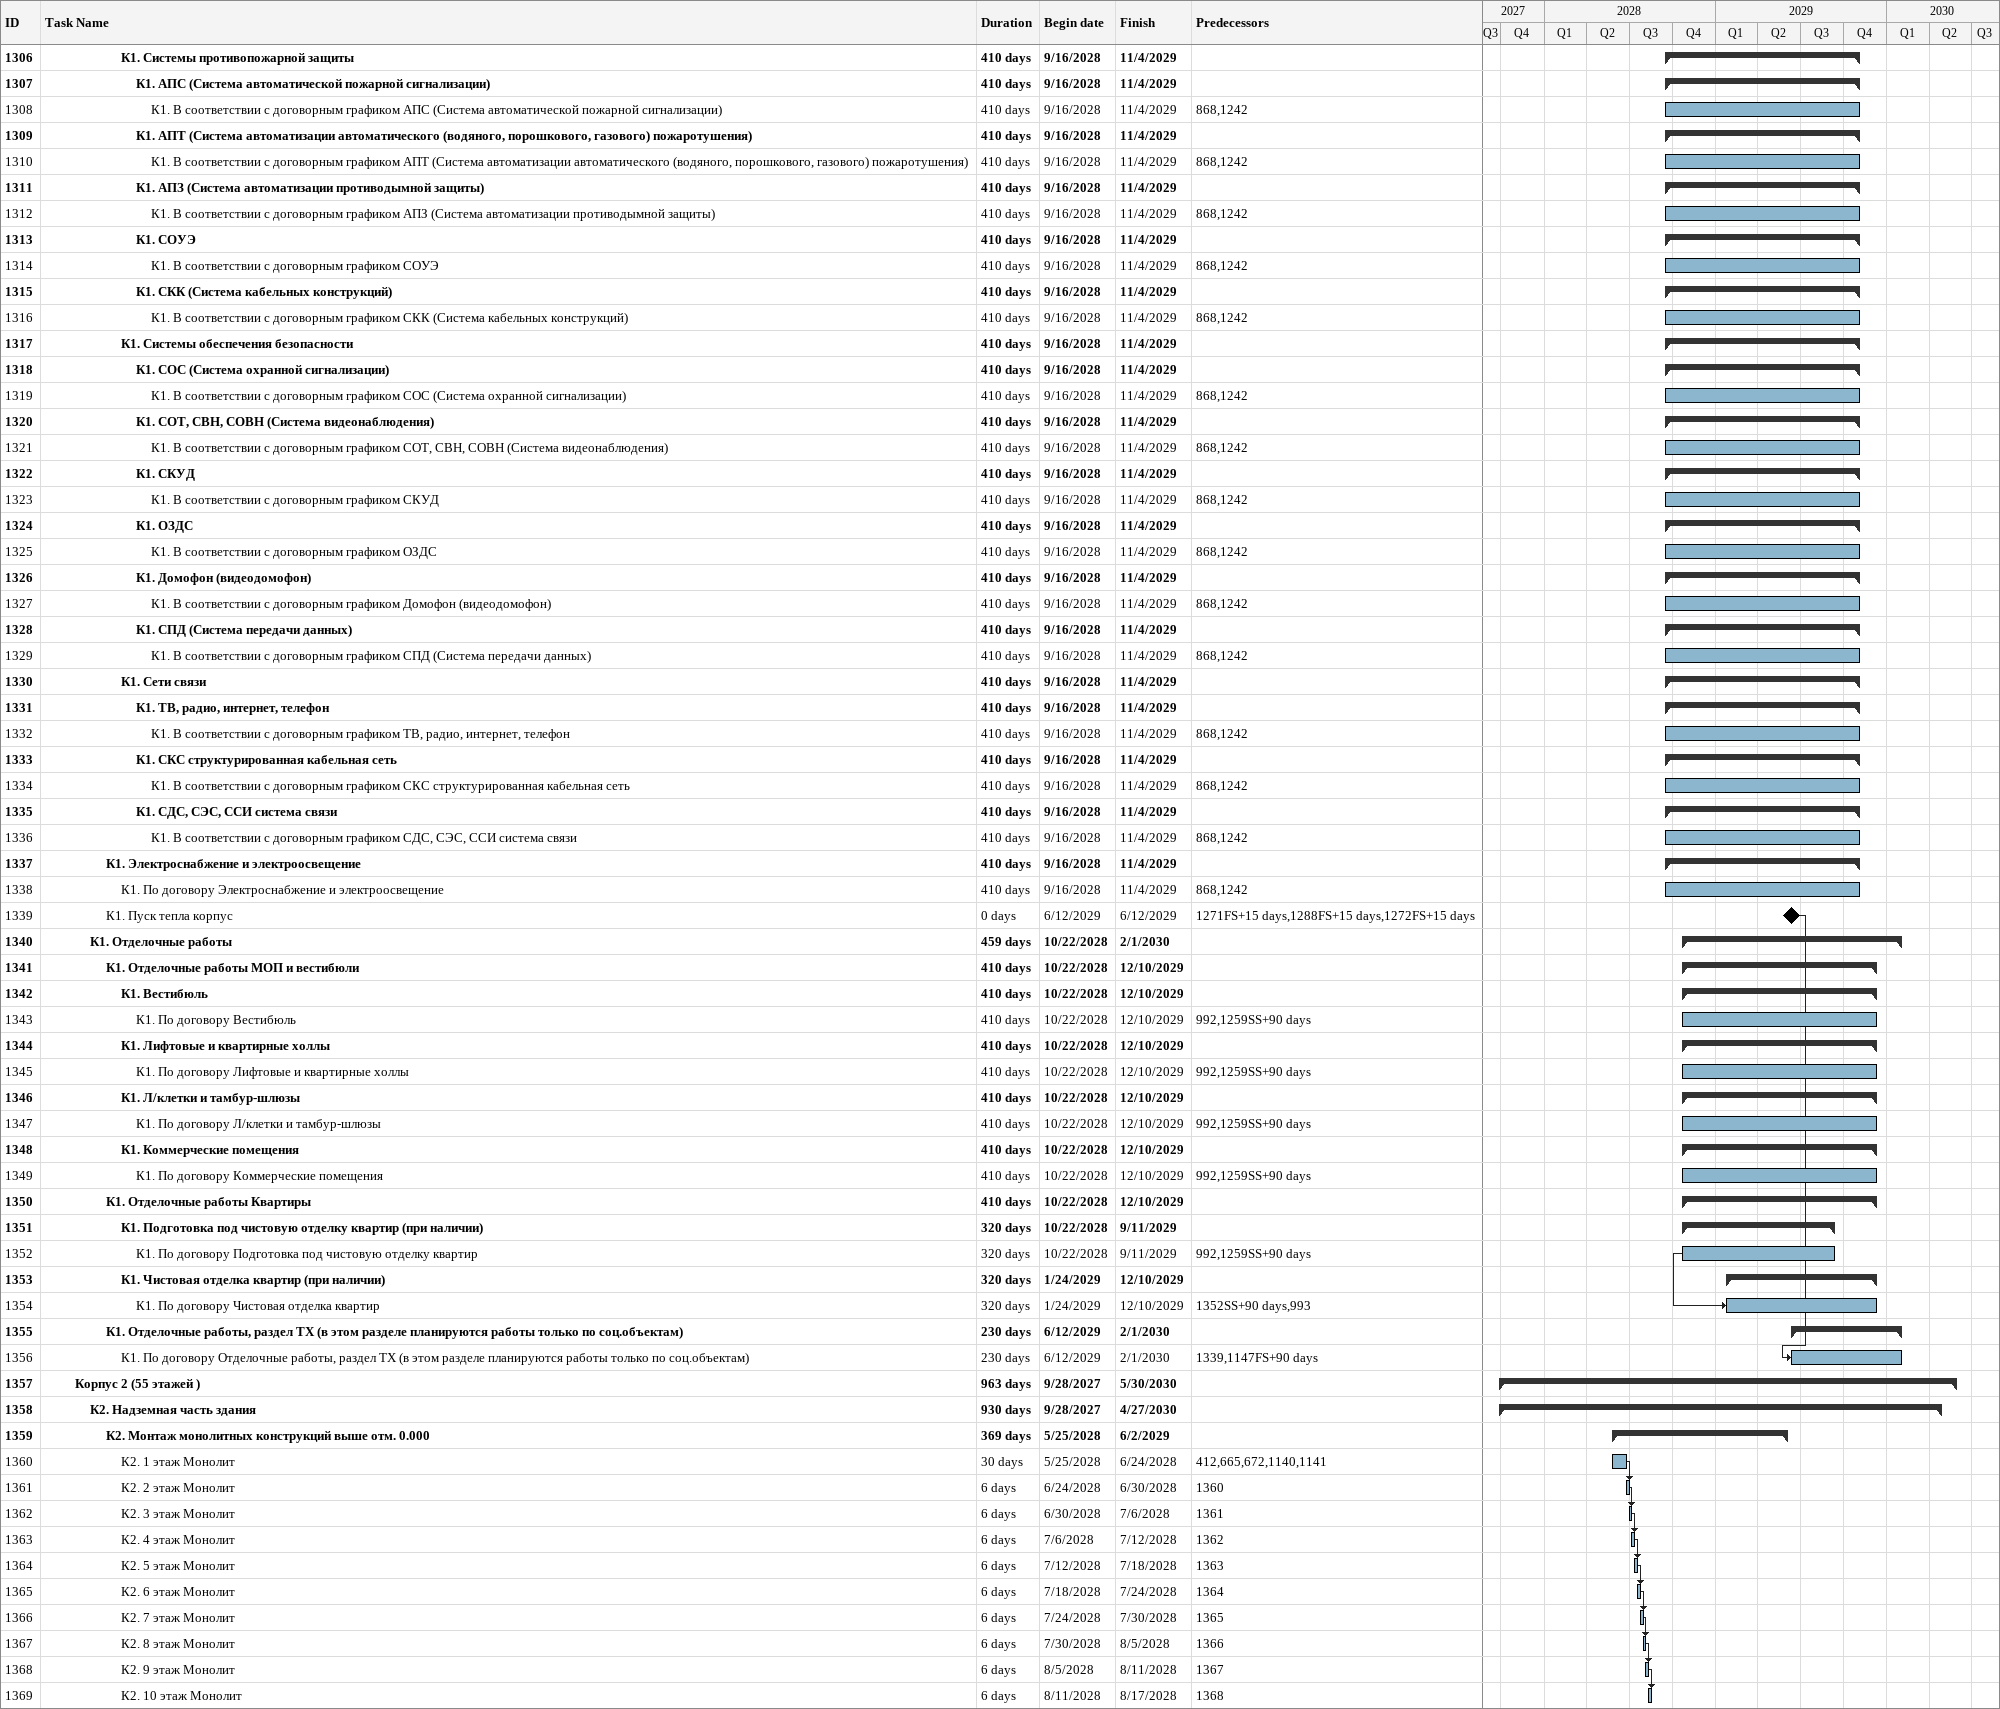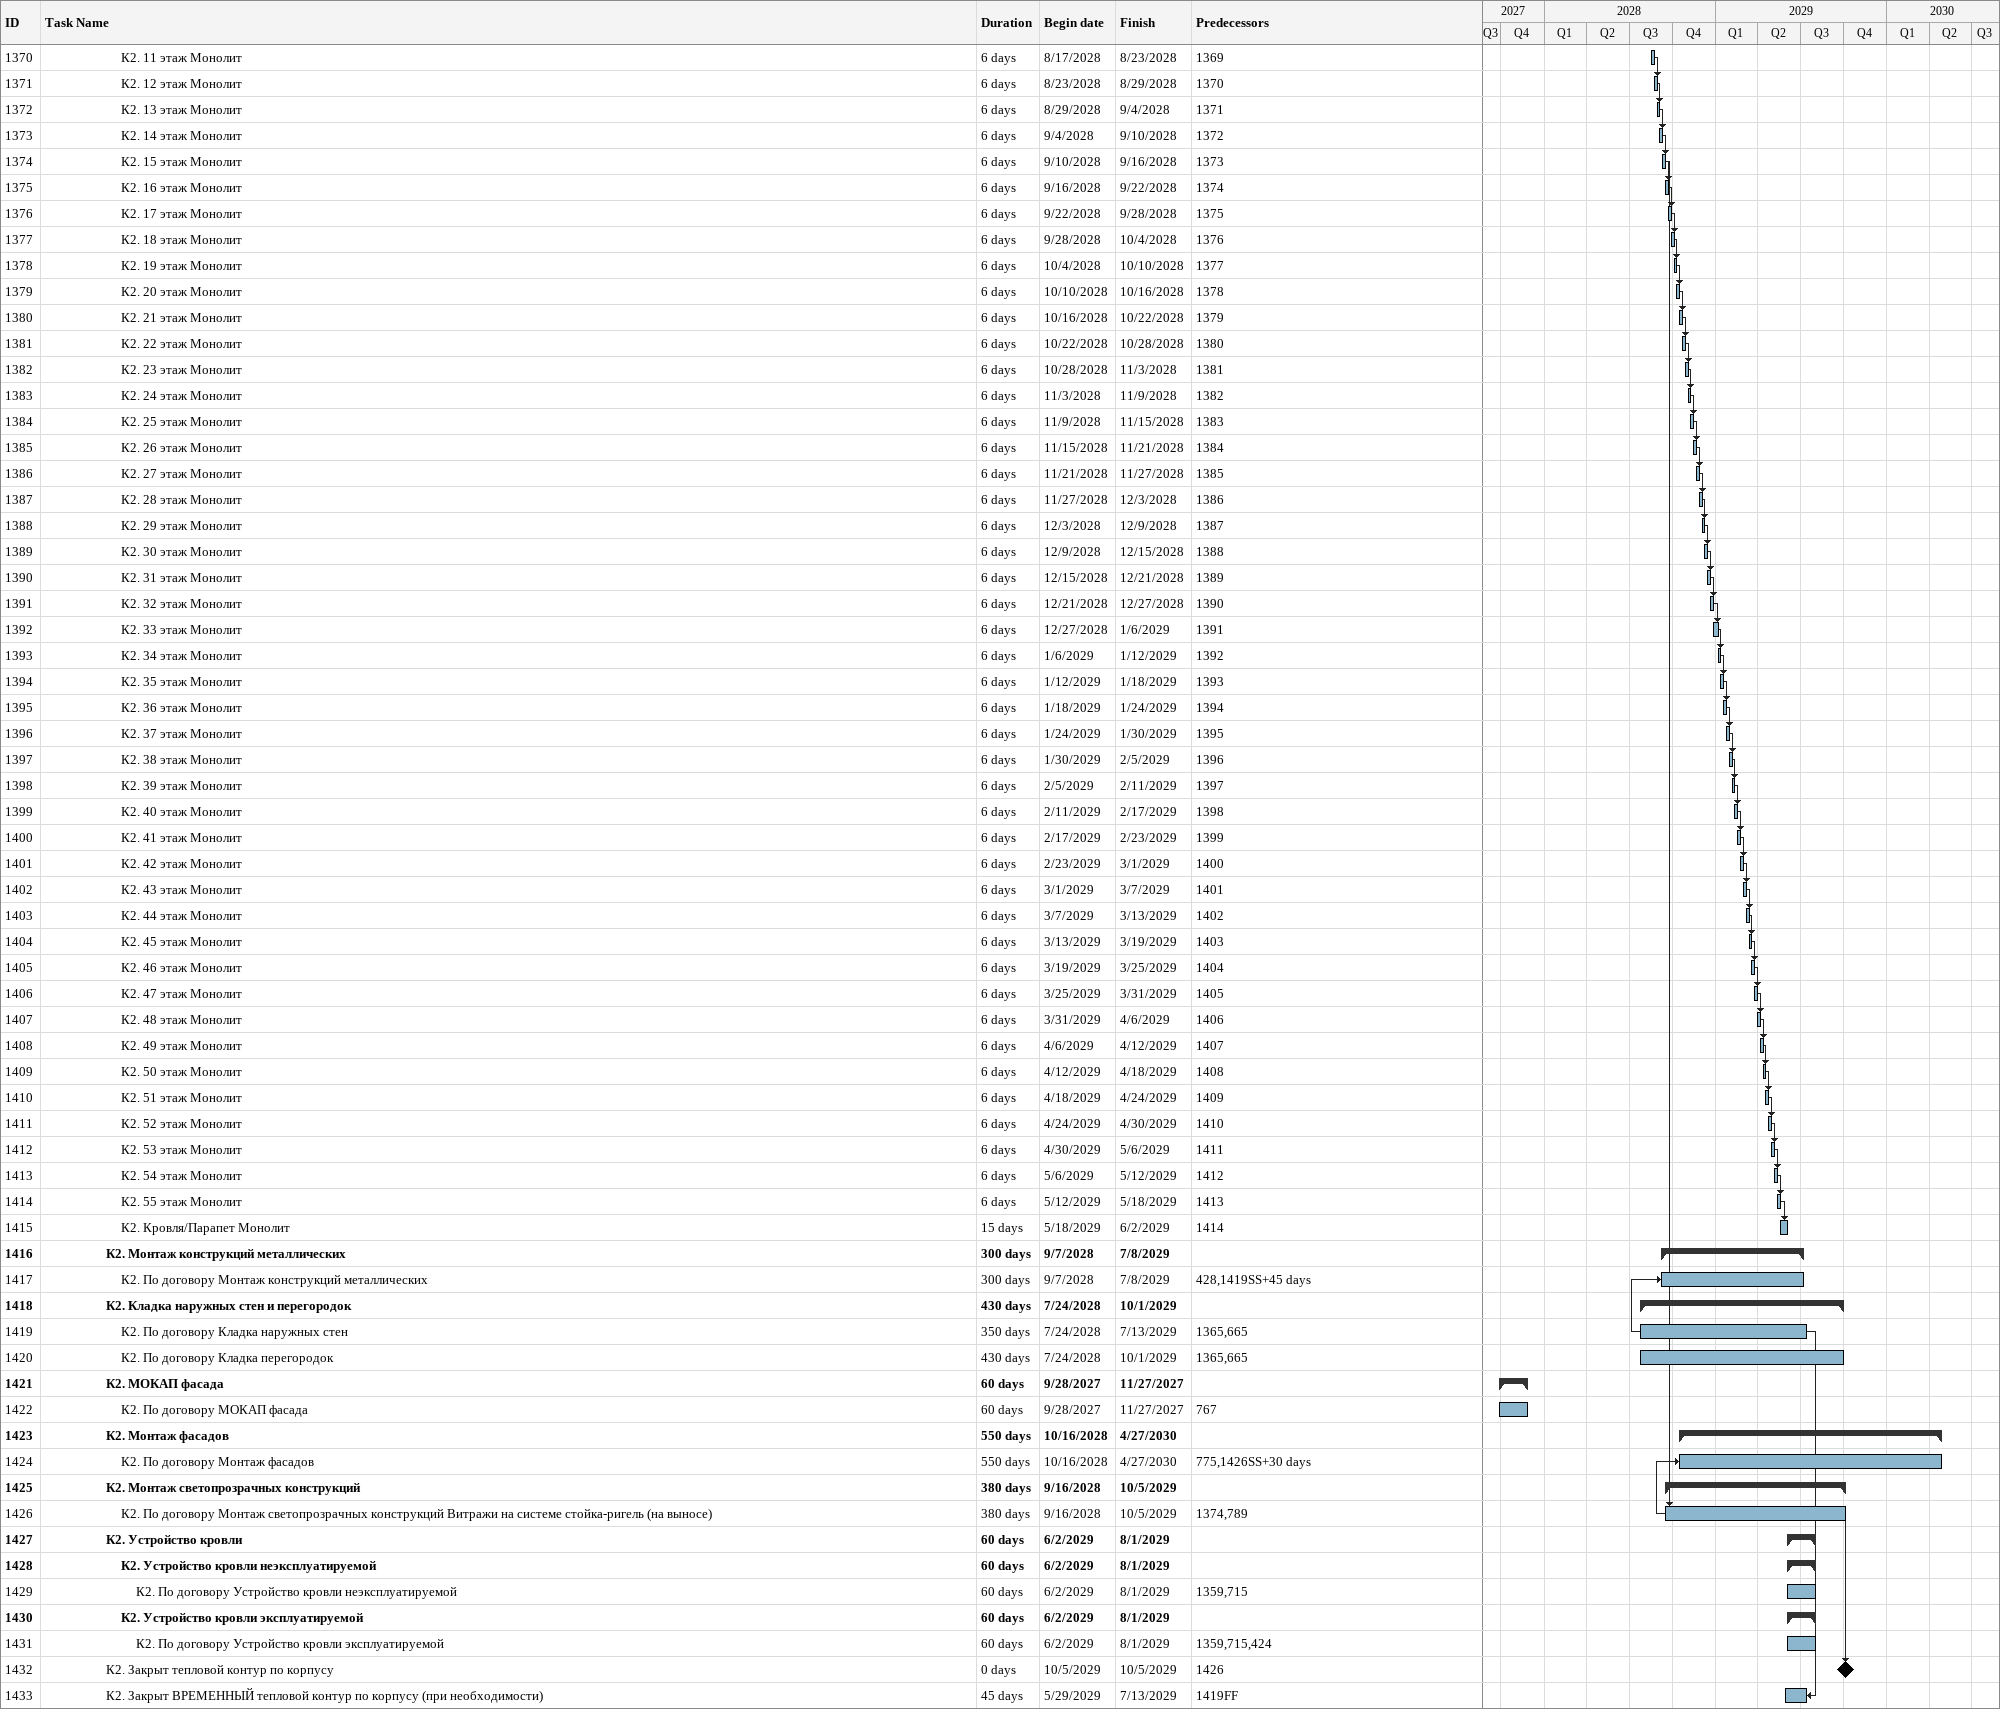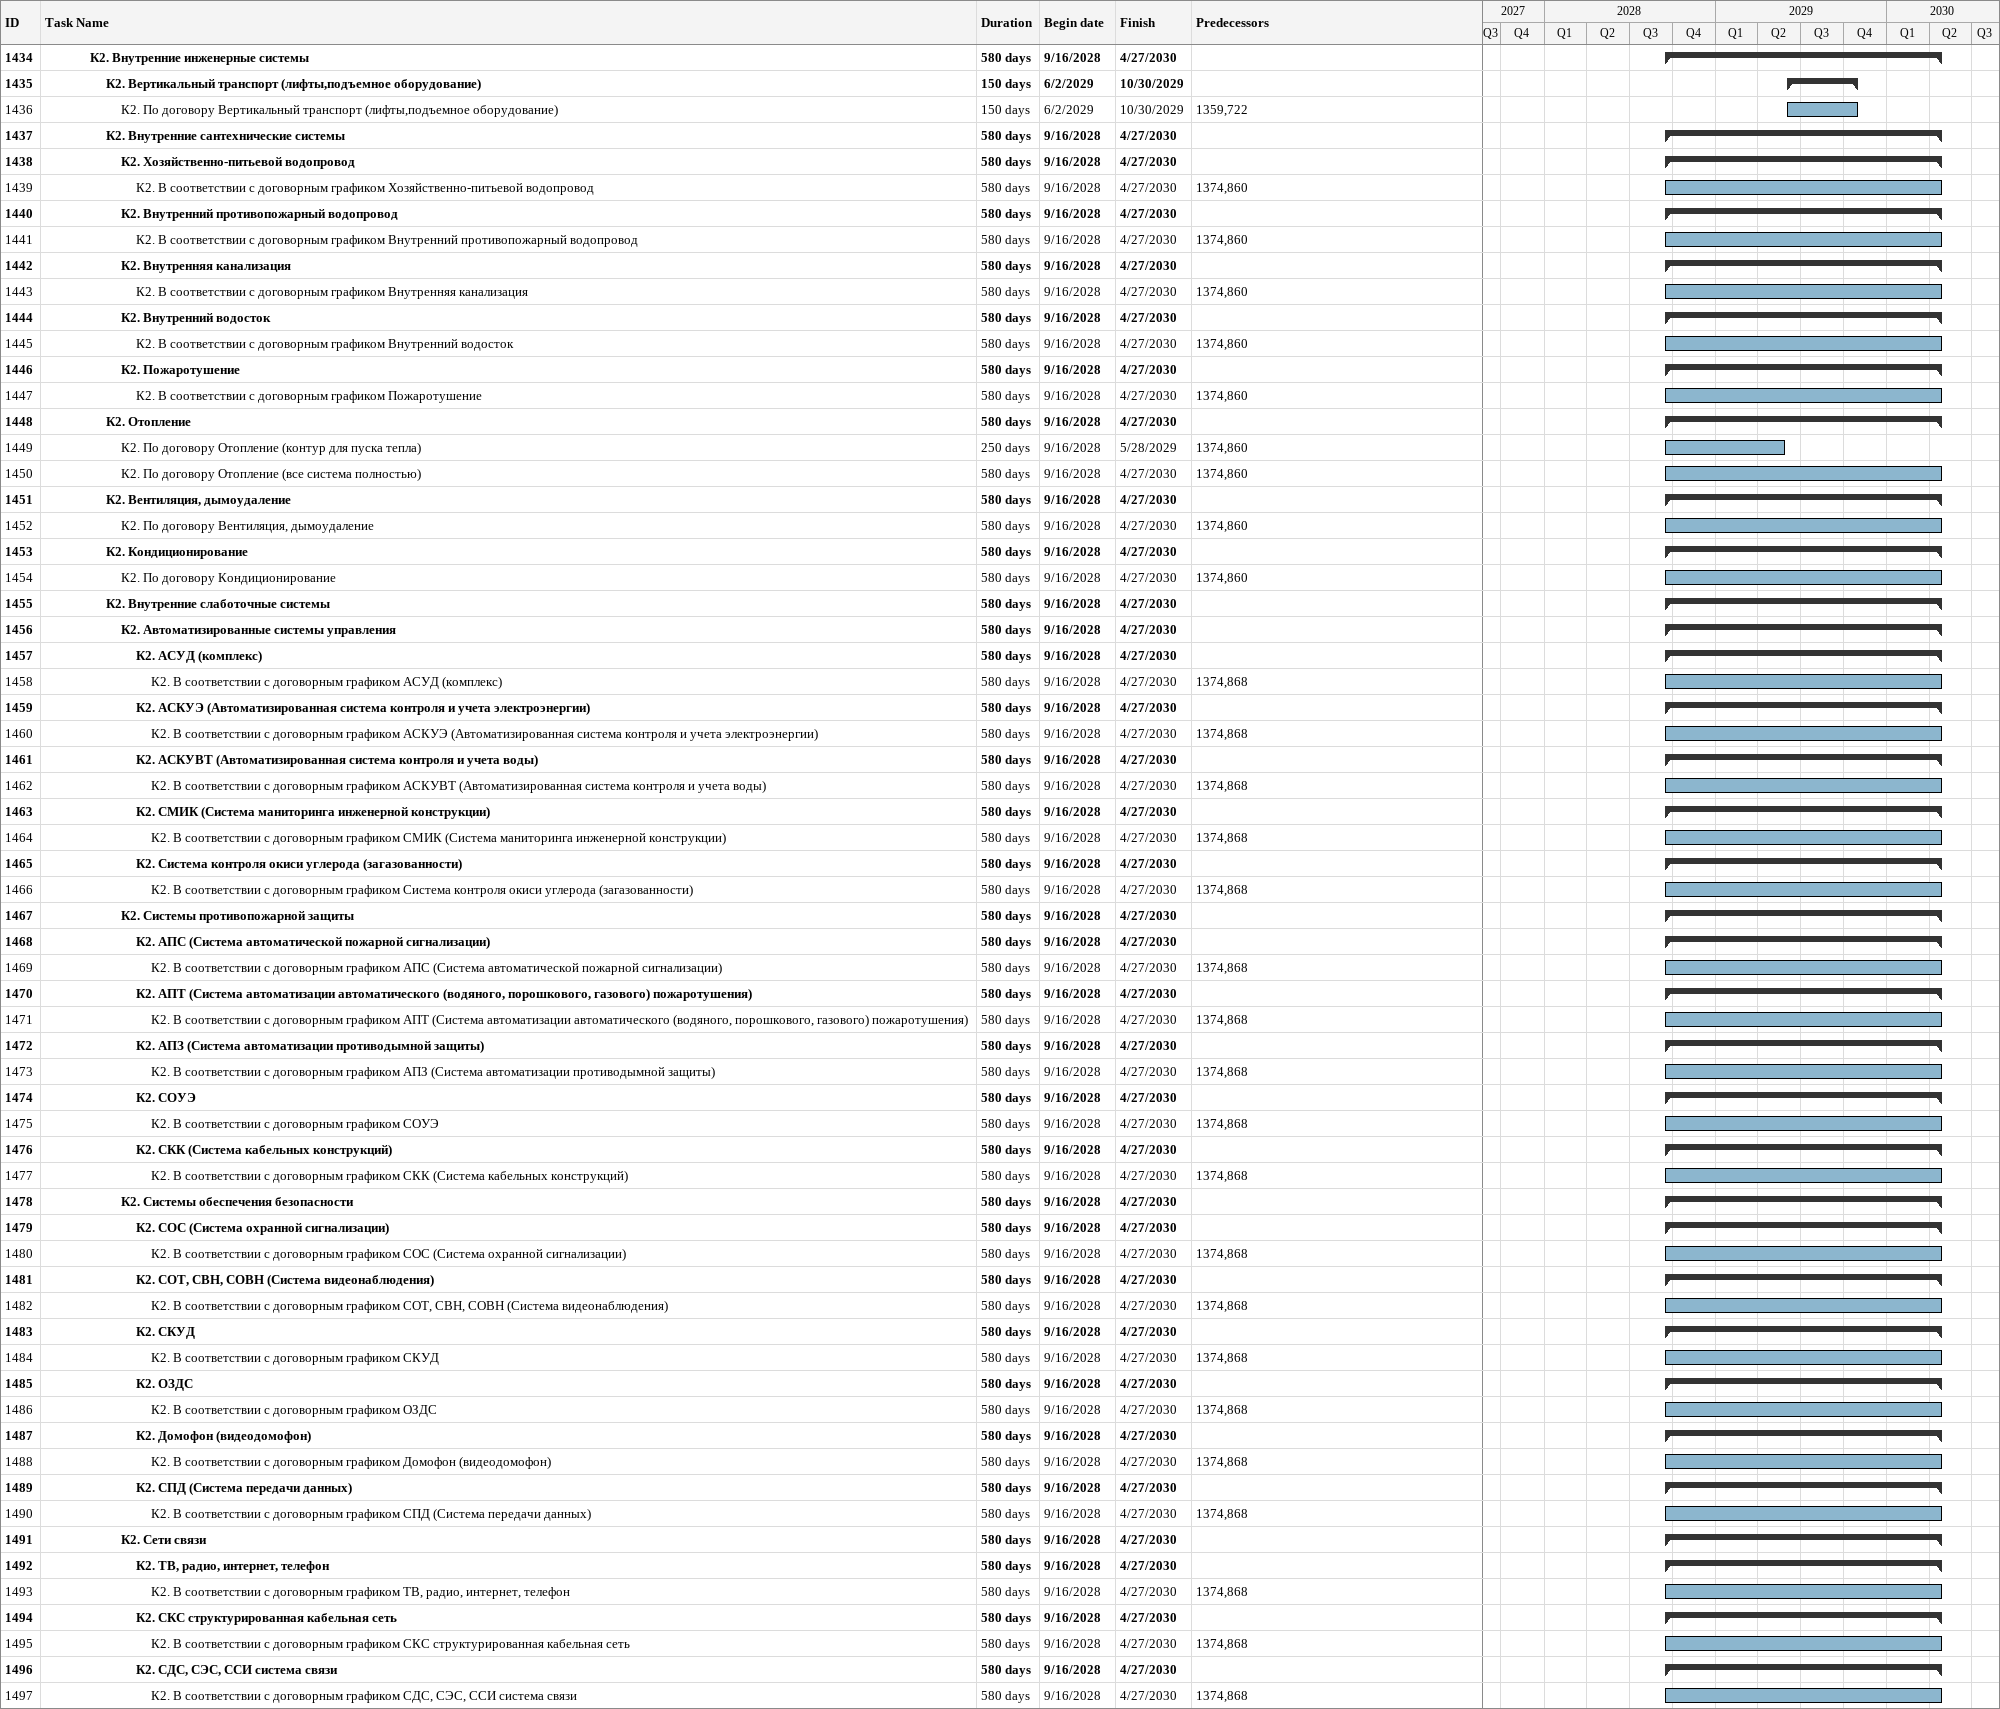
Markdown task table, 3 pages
| ID | Level | Task | Duration | Start | Finish | Predecessors |
|---|---|---|---|---|---|---|
| 1306 | 6 | **К1. Системы противопожарной защиты** | 410d | 2028-09-16 | 2029-11-04 |  |
| 1307 | 7 | **К1. АПС (Система автоматической пожарной сигнализации)** | 410d | 2028-09-16 | 2029-11-04 |  |
| 1308 | 8 | К1. В соответствии с договорным графиком АПС (Система автоматической пожарной сигнализации) | 410d | 2028-09-16 | 2029-11-04 | 868, 1242 |
| 1309 | 7 | **К1. АПТ (Система автоматизации автоматического (водяного, порошкового, газового) пожаротушения)** | 410d | 2028-09-16 | 2029-11-04 |  |
| 1310 | 8 | К1. В соответствии с договорным графиком АПТ (Система автоматизации автоматического (водяного, порошкового, газового) пожаротушения) | 410d | 2028-09-16 | 2029-11-04 | 868, 1242 |
| 1311 | 7 | **К1. АПЗ (Система автоматизации противодымной защиты)** | 410d | 2028-09-16 | 2029-11-04 |  |
| 1312 | 8 | К1. В соответствии с договорным графиком АПЗ (Система автоматизации противодымной защиты) | 410d | 2028-09-16 | 2029-11-04 | 868, 1242 |
| 1313 | 7 | **К1. СОУЭ** | 410d | 2028-09-16 | 2029-11-04 |  |
| 1314 | 8 | К1. В соответствии с договорным графиком СОУЭ | 410d | 2028-09-16 | 2029-11-04 | 868, 1242 |
| 1315 | 7 | **К1. СКК (Система кабельных конструкций)** | 410d | 2028-09-16 | 2029-11-04 |  |
| 1316 | 8 | К1. В соответствии с договорным графиком СКК (Система кабельных конструкций) | 410d | 2028-09-16 | 2029-11-04 | 868, 1242 |
| 1317 | 6 | **К1. Системы обеспечения безопасности** | 410d | 2028-09-16 | 2029-11-04 |  |
| 1318 | 7 | **К1. СОС (Система охранной сигнализации)** | 410d | 2028-09-16 | 2029-11-04 |  |
| 1319 | 8 | К1. В соответствии с договорным графиком СОС (Система охранной сигнализации) | 410d | 2028-09-16 | 2029-11-04 | 868, 1242 |
| 1320 | 7 | **К1. СОТ, СВН, СОВН (Система видеонаблюдения)** | 410d | 2028-09-16 | 2029-11-04 |  |
| 1321 | 8 | К1. В соответствии с договорным графиком СОТ, СВН, СОВН (Система видеонаблюдения) | 410d | 2028-09-16 | 2029-11-04 | 868, 1242 |
| 1322 | 7 | **К1. СКУД** | 410d | 2028-09-16 | 2029-11-04 |  |
| 1323 | 8 | К1. В соответствии с договорным графиком СКУД | 410d | 2028-09-16 | 2029-11-04 | 868, 1242 |
| 1324 | 7 | **К1. ОЗДС** | 410d | 2028-09-16 | 2029-11-04 |  |
| 1325 | 8 | К1. В соответствии с договорным графиком ОЗДС | 410d | 2028-09-16 | 2029-11-04 | 868, 1242 |
| 1326 | 7 | **К1. Домофон (видеодомофон)** | 410d | 2028-09-16 | 2029-11-04 |  |
| 1327 | 8 | К1. В соответствии с договорным графиком Домофон (видеодомофон) | 410d | 2028-09-16 | 2029-11-04 | 868, 1242 |
| 1328 | 7 | **К1. СПД (Система передачи данных)** | 410d | 2028-09-16 | 2029-11-04 |  |
| 1329 | 8 | К1. В соответствии с договорным графиком СПД (Система передачи данных) | 410d | 2028-09-16 | 2029-11-04 | 868, 1242 |
| 1330 | 6 | **К1. Сети связи** | 410d | 2028-09-16 | 2029-11-04 |  |
| 1331 | 7 | **К1. ТВ, радио, интернет, телефон** | 410d | 2028-09-16 | 2029-11-04 |  |
| 1332 | 8 | К1. В соответствии с договорным графиком ТВ, радио, интернет, телефон | 410d | 2028-09-16 | 2029-11-04 | 868, 1242 |
| 1333 | 7 | **К1. СКС структурированная кабельная сеть** | 410d | 2028-09-16 | 2029-11-04 |  |
| 1334 | 8 | К1. В соответствии с договорным графиком СКС структурированная кабельная сеть | 410d | 2028-09-16 | 2029-11-04 | 868, 1242 |
| 1335 | 7 | **К1. СДС, СЭС, ССИ система связи** | 410d | 2028-09-16 | 2029-11-04 |  |
| 1336 | 8 | К1. В соответствии с договорным графиком СДС, СЭС, ССИ система связи | 410d | 2028-09-16 | 2029-11-04 | 868, 1242 |
| 1337 | 5 | **К1. Электроснабжение и электроосвещение** | 410d | 2028-09-16 | 2029-11-04 |  |
| 1338 | 6 | К1. По договору Электроснабжение и электроосвещение | 410d | 2028-09-16 | 2029-11-04 | 868, 1242 |
| 1339 | 5 | К1. Пуск тепла корпус | 0d | 2029-06-12 | 2029-06-12 | 1271FS+15d, 1288FS+15d, 1272FS+15d |
| 1340 | 4 | **К1. Отделочные работы** | 459d | 2028-10-22 | 2030-02-01 |  |
| 1341 | 5 | **К1. Отделочные работы МОП и вестибюли** | 410d | 2028-10-22 | 2029-12-10 |  |
| 1342 | 6 | **К1. Вестибюль** | 410d | 2028-10-22 | 2029-12-10 |  |
| 1343 | 7 | К1. По договору Вестибюль | 410d | 2028-10-22 | 2029-12-10 | 992, 1259SS+90d |
| 1344 | 6 | **К1. Лифтовые и квартирные холлы** | 410d | 2028-10-22 | 2029-12-10 |  |
| 1345 | 7 | К1. По договору Лифтовые и квартирные холлы | 410d | 2028-10-22 | 2029-12-10 | 992, 1259SS+90d |
| 1346 | 6 | **К1. Л/клетки и тамбур-шлюзы** | 410d | 2028-10-22 | 2029-12-10 |  |
| 1347 | 7 | К1. По договору Л/клетки и тамбур-шлюзы | 410d | 2028-10-22 | 2029-12-10 | 992, 1259SS+90d |
| 1348 | 6 | **К1. Коммерческие помещения** | 410d | 2028-10-22 | 2029-12-10 |  |
| 1349 | 7 | К1. По договору Коммерческие помещения | 410d | 2028-10-22 | 2029-12-10 | 992, 1259SS+90d |
| 1350 | 5 | **К1. Отделочные работы Квартиры** | 410d | 2028-10-22 | 2029-12-10 |  |
| 1351 | 6 | **К1. Подготовка под чистовую отделку квартир (при наличии)** | 320d | 2028-10-22 | 2029-09-11 |  |
| 1352 | 7 | К1. По договору Подготовка под чистовую отделку квартир | 320d | 2028-10-22 | 2029-09-11 | 992, 1259SS+90d |
| 1353 | 6 | **К1. Чистовая отделка квартир (при наличии)** | 320d | 2029-01-24 | 2029-12-10 |  |
| 1354 | 7 | К1. По договору Чистовая отделка квартир | 320d | 2029-01-24 | 2029-12-10 | 1352SS+90d, 993 |
| 1355 | 5 | **К1. Отделочные работы, раздел ТХ (в этом разделе планируются работы только по соц.объектам)** | 230d | 2029-06-12 | 2030-02-01 |  |
| 1356 | 6 | К1. По договору Отделочные работы, раздел ТХ (в этом разделе планируются работы только по соц.объектам) | 230d | 2029-06-12 | 2030-02-01 | 1339, 1147FS+90d |
| 1357 | 3 | **Корпус 2 (55 этажей )** | 963d | 2027-09-28 | 2030-05-30 |  |
| 1358 | 4 | **К2. Надземная часть здания** | 930d | 2027-09-28 | 2030-04-27 |  |
| 1359 | 5 | **К2. Монтаж монолитных конструкций выше отм. 0.000** | 369d | 2028-05-25 | 2029-06-02 |  |
| 1360 | 6 | К2. 1 этаж Монолит | 30d | 2028-05-25 | 2028-06-24 | 412, 665, 672, 1140, 1141 |
| 1361 | 6 | К2. 2 этаж Монолит | 6d | 2028-06-24 | 2028-06-30 | 1360 |
| 1362 | 6 | К2. 3 этаж Монолит | 6d | 2028-06-30 | 2028-07-06 | 1361 |
| 1363 | 6 | К2. 4 этаж Монолит | 6d | 2028-07-06 | 2028-07-12 | 1362 |
| 1364 | 6 | К2. 5 этаж Монолит | 6d | 2028-07-12 | 2028-07-18 | 1363 |
| 1365 | 6 | К2. 6 этаж Монолит | 6d | 2028-07-18 | 2028-07-24 | 1364 |
| 1366 | 6 | К2. 7 этаж Монолит | 6d | 2028-07-24 | 2028-07-30 | 1365 |
| 1367 | 6 | К2. 8 этаж Монолит | 6d | 2028-07-30 | 2028-08-05 | 1366 |
| 1368 | 6 | К2. 9 этаж Монолит | 6d | 2028-08-05 | 2028-08-11 | 1367 |
| 1369 | 6 | К2. 10 этаж Монолит | 6d | 2028-08-11 | 2028-08-17 | 1368 |
| 1370 | 6 | К2. 11 этаж Монолит | 6d | 2028-08-17 | 2028-08-23 | 1369 |
| 1371 | 6 | К2. 12 этаж Монолит | 6d | 2028-08-23 | 2028-08-29 | 1370 |
| 1372 | 6 | К2. 13 этаж Монолит | 6d | 2028-08-29 | 2028-09-04 | 1371 |
| 1373 | 6 | К2. 14 этаж Монолит | 6d | 2028-09-04 | 2028-09-10 | 1372 |
| 1374 | 6 | К2. 15 этаж Монолит | 6d | 2028-09-10 | 2028-09-16 | 1373 |
| 1375 | 6 | К2. 16 этаж Монолит | 6d | 2028-09-16 | 2028-09-22 | 1374 |
| 1376 | 6 | К2. 17 этаж Монолит | 6d | 2028-09-22 | 2028-09-28 | 1375 |
| 1377 | 6 | К2. 18 этаж Монолит | 6d | 2028-09-28 | 2028-10-04 | 1376 |
| 1378 | 6 | К2. 19 этаж Монолит | 6d | 2028-10-04 | 2028-10-10 | 1377 |
| 1379 | 6 | К2. 20 этаж Монолит | 6d | 2028-10-10 | 2028-10-16 | 1378 |
| 1380 | 6 | К2. 21 этаж Монолит | 6d | 2028-10-16 | 2028-10-22 | 1379 |
| 1381 | 6 | К2. 22 этаж Монолит | 6d | 2028-10-22 | 2028-10-28 | 1380 |
| 1382 | 6 | К2. 23 этаж Монолит | 6d | 2028-10-28 | 2028-11-03 | 1381 |
| 1383 | 6 | К2. 24 этаж Монолит | 6d | 2028-11-03 | 2028-11-09 | 1382 |
| 1384 | 6 | К2. 25 этаж Монолит | 6d | 2028-11-09 | 2028-11-15 | 1383 |
| 1385 | 6 | К2. 26 этаж Монолит | 6d | 2028-11-15 | 2028-11-21 | 1384 |
| 1386 | 6 | К2. 27 этаж Монолит | 6d | 2028-11-21 | 2028-11-27 | 1385 |
| 1387 | 6 | К2. 28 этаж Монолит | 6d | 2028-11-27 | 2028-12-03 | 1386 |
| 1388 | 6 | К2. 29 этаж Монолит | 6d | 2028-12-03 | 2028-12-09 | 1387 |
| 1389 | 6 | К2. 30 этаж Монолит | 6d | 2028-12-09 | 2028-12-15 | 1388 |
| 1390 | 6 | К2. 31 этаж Монолит | 6d | 2028-12-15 | 2028-12-21 | 1389 |
| 1391 | 6 | К2. 32 этаж Монолит | 6d | 2028-12-21 | 2028-12-27 | 1390 |
| 1392 | 6 | К2. 33 этаж Монолит | 6d | 2028-12-27 | 2029-01-06 | 1391 |
| 1393 | 6 | К2. 34 этаж Монолит | 6d | 2029-01-06 | 2029-01-12 | 1392 |
| 1394 | 6 | К2. 35 этаж Монолит | 6d | 2029-01-12 | 2029-01-18 | 1393 |
| 1395 | 6 | К2. 36 этаж Монолит | 6d | 2029-01-18 | 2029-01-24 | 1394 |
| 1396 | 6 | К2. 37 этаж Монолит | 6d | 2029-01-24 | 2029-01-30 | 1395 |
| 1397 | 6 | К2. 38 этаж Монолит | 6d | 2029-01-30 | 2029-02-05 | 1396 |
| 1398 | 6 | К2. 39 этаж Монолит | 6d | 2029-02-05 | 2029-02-11 | 1397 |
| 1399 | 6 | К2. 40 этаж Монолит | 6d | 2029-02-11 | 2029-02-17 | 1398 |
| 1400 | 6 | К2. 41 этаж Монолит | 6d | 2029-02-17 | 2029-02-23 | 1399 |
| 1401 | 6 | К2. 42 этаж Монолит | 6d | 2029-02-23 | 2029-03-01 | 1400 |
| 1402 | 6 | К2. 43 этаж Монолит | 6d | 2029-03-01 | 2029-03-07 | 1401 |
| 1403 | 6 | К2. 44 этаж Монолит | 6d | 2029-03-07 | 2029-03-13 | 1402 |
| 1404 | 6 | К2. 45 этаж Монолит | 6d | 2029-03-13 | 2029-03-19 | 1403 |
| 1405 | 6 | К2. 46 этаж Монолит | 6d | 2029-03-19 | 2029-03-25 | 1404 |
| 1406 | 6 | К2. 47 этаж Монолит | 6d | 2029-03-25 | 2029-03-31 | 1405 |
| 1407 | 6 | К2. 48 этаж Монолит | 6d | 2029-03-31 | 2029-04-06 | 1406 |
| 1408 | 6 | К2. 49 этаж Монолит | 6d | 2029-04-06 | 2029-04-12 | 1407 |
| 1409 | 6 | К2. 50 этаж Монолит | 6d | 2029-04-12 | 2029-04-18 | 1408 |
| 1410 | 6 | К2. 51 этаж Монолит | 6d | 2029-04-18 | 2029-04-24 | 1409 |
| 1411 | 6 | К2. 52 этаж Монолит | 6d | 2029-04-24 | 2029-04-30 | 1410 |
| 1412 | 6 | К2. 53 этаж Монолит | 6d | 2029-04-30 | 2029-05-06 | 1411 |
| 1413 | 6 | К2. 54 этаж Монолит | 6d | 2029-05-06 | 2029-05-12 | 1412 |
| 1414 | 6 | К2. 55 этаж Монолит | 6d | 2029-05-12 | 2029-05-18 | 1413 |
| 1415 | 6 | К2. Кровля/Парапет Монолит | 15d | 2029-05-18 | 2029-06-02 | 1414 |
| 1416 | 5 | **К2. Монтаж конструкций металлических** | 300d | 2028-09-07 | 2029-07-08 |  |
| 1417 | 6 | К2. По договору Монтаж конструкций металлических | 300d | 2028-09-07 | 2029-07-08 | 428, 1419SS+45d |
| 1418 | 5 | **К2. Кладка наружных стен и перегородок** | 430d | 2028-07-24 | 2029-10-01 |  |
| 1419 | 6 | К2. По договору Кладка наружных стен | 350d | 2028-07-24 | 2029-07-13 | 1365, 665 |
| 1420 | 6 | К2. По договору Кладка перегородок | 430d | 2028-07-24 | 2029-10-01 | 1365, 665 |
| 1421 | 5 | **К2. МОКАП фасада** | 60d | 2027-09-28 | 2027-11-27 |  |
| 1422 | 6 | К2. По договору МОКАП фасада | 60d | 2027-09-28 | 2027-11-27 | 767 |
| 1423 | 5 | **К2. Монтаж фасадов** | 550d | 2028-10-16 | 2030-04-27 |  |
| 1424 | 6 | К2. По договору Монтаж фасадов | 550d | 2028-10-16 | 2030-04-27 | 775, 1426SS+30d |
| 1425 | 5 | **К2. Монтаж светопрозрачных конструкций** | 380d | 2028-09-16 | 2029-10-05 |  |
| 1426 | 6 | К2. По договору Монтаж светопрозрачных конструкций Витражи на системе стойка-ригель (на выносе) | 380d | 2028-09-16 | 2029-10-05 | 1374, 789 |
| 1427 | 5 | **К2. Устройство кровли** | 60d | 2029-06-02 | 2029-08-01 |  |
| 1428 | 6 | **К2. Устройство кровли неэксплуатируемой** | 60d | 2029-06-02 | 2029-08-01 |  |
| 1429 | 7 | К2. По договору Устройство кровли неэксплуатируемой | 60d | 2029-06-02 | 2029-08-01 | 1359, 715 |
| 1430 | 6 | **К2. Устройство кровли эксплуатируемой** | 60d | 2029-06-02 | 2029-08-01 |  |
| 1431 | 7 | К2. По договору Устройство кровли эксплуатируемой | 60d | 2029-06-02 | 2029-08-01 | 1359, 715, 424 |
| 1432 | 5 | К2. Закрыт тепловой контур по корпусу | 0d | 2029-10-05 | 2029-10-05 | 1426 |
| 1433 | 5 | К2. Закрыт ВРЕМЕННЫЙ тепловой контур по корпусу (при необходимости) | 45d | 2029-05-29 | 2029-07-13 | 1419FF |
| 1434 | 4 | **К2. Внутренние инженерные системы** | 580d | 2028-09-16 | 2030-04-27 |  |
| 1435 | 5 | **К2. Вертикальный транспорт (лифты,подъемное оборудование)** | 150d | 2029-06-02 | 2029-10-30 |  |
| 1436 | 6 | К2. По договору Вертикальный транспорт (лифты,подъемное оборудование) | 150d | 2029-06-02 | 2029-10-30 | 1359, 722 |
| 1437 | 5 | **К2. Внутренние сантехнические системы** | 580d | 2028-09-16 | 2030-04-27 |  |
| 1438 | 6 | **К2. Хозяйственно-питьевой водопровод** | 580d | 2028-09-16 | 2030-04-27 |  |
| 1439 | 7 | К2. В соответствии с договорным графиком Хозяйственно-питьевой водопровод | 580d | 2028-09-16 | 2030-04-27 | 1374, 860 |
| 1440 | 6 | **К2. Внутренний противопожарный водопровод** | 580d | 2028-09-16 | 2030-04-27 |  |
| 1441 | 7 | К2. В соответствии с договорным графиком Внутренний противопожарный водопровод | 580d | 2028-09-16 | 2030-04-27 | 1374, 860 |
| 1442 | 6 | **К2. Внутренняя канализация** | 580d | 2028-09-16 | 2030-04-27 |  |
| 1443 | 7 | К2. В соответствии с договорным графиком Внутренняя канализация | 580d | 2028-09-16 | 2030-04-27 | 1374, 860 |
| 1444 | 6 | **К2. Внутренний водосток** | 580d | 2028-09-16 | 2030-04-27 |  |
| 1445 | 7 | К2. В соответствии с договорным графиком Внутренний водосток | 580d | 2028-09-16 | 2030-04-27 | 1374, 860 |
| 1446 | 6 | **К2. Пожаротушение** | 580d | 2028-09-16 | 2030-04-27 |  |
| 1447 | 7 | К2. В соответствии с договорным графиком Пожаротушение | 580d | 2028-09-16 | 2030-04-27 | 1374, 860 |
| 1448 | 5 | **К2. Отопление** | 580d | 2028-09-16 | 2030-04-27 |  |
| 1449 | 6 | К2. По договору Отопление (контур для пуска тепла) | 250d | 2028-09-16 | 2029-05-28 | 1374, 860 |
| 1450 | 6 | К2. По договору Отопление (все система полностью) | 580d | 2028-09-16 | 2030-04-27 | 1374, 860 |
| 1451 | 5 | **К2. Вентиляция, дымоудаление** | 580d | 2028-09-16 | 2030-04-27 |  |
| 1452 | 6 | К2. По договору Вентиляция, дымоудаление | 580d | 2028-09-16 | 2030-04-27 | 1374, 860 |
| 1453 | 5 | **К2. Кондиционирование** | 580d | 2028-09-16 | 2030-04-27 |  |
| 1454 | 6 | К2. По договору Кондиционирование | 580d | 2028-09-16 | 2030-04-27 | 1374, 860 |
| 1455 | 5 | **К2. Внутренние слаботочные системы** | 580d | 2028-09-16 | 2030-04-27 |  |
| 1456 | 6 | **К2. Автоматизированные системы управления** | 580d | 2028-09-16 | 2030-04-27 |  |
| 1457 | 7 | **К2. АСУД (комплекс)** | 580d | 2028-09-16 | 2030-04-27 |  |
| 1458 | 8 | К2. В соответствии с договорным графиком АСУД (комплекс) | 580d | 2028-09-16 | 2030-04-27 | 1374, 868 |
| 1459 | 7 | **К2. АСКУЭ (Автоматизированная система контроля и учета электроэнергии)** | 580d | 2028-09-16 | 2030-04-27 |  |
| 1460 | 8 | К2. В соответствии с договорным графиком АСКУЭ (Автоматизированная система контроля и учета электроэнергии) | 580d | 2028-09-16 | 2030-04-27 | 1374, 868 |
| 1461 | 7 | **К2. АСКУВТ (Автоматизированная система контроля и учета воды)** | 580d | 2028-09-16 | 2030-04-27 |  |
| 1462 | 8 | К2. В соответствии с договорным графиком АСКУВТ (Автоматизированная система контроля и учета воды) | 580d | 2028-09-16 | 2030-04-27 | 1374, 868 |
| 1463 | 7 | **К2. СМИК (Система маниторинга инженерной конструкции)** | 580d | 2028-09-16 | 2030-04-27 |  |
| 1464 | 8 | К2. В соответствии с договорным графиком СМИК (Система маниторинга инженерной конструкции) | 580d | 2028-09-16 | 2030-04-27 | 1374, 868 |
| 1465 | 7 | **К2. Система контроля окиси углерода (загазованности)** | 580d | 2028-09-16 | 2030-04-27 |  |
| 1466 | 8 | К2. В соответствии с договорным графиком Система контроля окиси углерода (загазованности) | 580d | 2028-09-16 | 2030-04-27 | 1374, 868 |
| 1467 | 6 | **К2. Системы противопожарной защиты** | 580d | 2028-09-16 | 2030-04-27 |  |
| 1468 | 7 | **К2. АПС (Система автоматической пожарной сигнализации)** | 580d | 2028-09-16 | 2030-04-27 |  |
| 1469 | 8 | К2. В соответствии с договорным графиком АПС (Система автоматической пожарной сигнализации) | 580d | 2028-09-16 | 2030-04-27 | 1374, 868 |
| 1470 | 7 | **К2. АПТ (Система автоматизации автоматического (водяного, порошкового, газового) пожаротушения)** | 580d | 2028-09-16 | 2030-04-27 |  |
| 1471 | 8 | К2. В соответствии с договорным графиком АПТ (Система автоматизации автоматического (водяного, порошкового, газового) пожаротушения) | 580d | 2028-09-16 | 2030-04-27 | 1374, 868 |
| 1472 | 7 | **К2. АПЗ (Система автоматизации противодымной защиты)** | 580d | 2028-09-16 | 2030-04-27 |  |
| 1473 | 8 | К2. В соответствии с договорным графиком АПЗ (Система автоматизации противодымной защиты) | 580d | 2028-09-16 | 2030-04-27 | 1374, 868 |
| 1474 | 7 | **К2. СОУЭ** | 580d | 2028-09-16 | 2030-04-27 |  |
| 1475 | 8 | К2. В соответствии с договорным графиком СОУЭ | 580d | 2028-09-16 | 2030-04-27 | 1374, 868 |
| 1476 | 7 | **К2. СКК (Система кабельных конструкций)** | 580d | 2028-09-16 | 2030-04-27 |  |
| 1477 | 8 | К2. В соответствии с договорным графиком СКК (Система кабельных конструкций) | 580d | 2028-09-16 | 2030-04-27 | 1374, 868 |
| 1478 | 6 | **К2. Системы обеспечения безопасности** | 580d | 2028-09-16 | 2030-04-27 |  |
| 1479 | 7 | **К2. СОС (Система охранной сигнализации)** | 580d | 2028-09-16 | 2030-04-27 |  |
| 1480 | 8 | К2. В соответствии с договорным графиком СОС (Система охранной сигнализации) | 580d | 2028-09-16 | 2030-04-27 | 1374, 868 |
| 1481 | 7 | **К2. СОТ, СВН, СОВН (Система видеонаблюдения)** | 580d | 2028-09-16 | 2030-04-27 |  |
| 1482 | 8 | К2. В соответствии с договорным графиком СОТ, СВН, СОВН (Система видеонаблюдения) | 580d | 2028-09-16 | 2030-04-27 | 1374, 868 |
| 1483 | 7 | **К2. СКУД** | 580d | 2028-09-16 | 2030-04-27 |  |
| 1484 | 8 | К2. В соответствии с договорным графиком СКУД | 580d | 2028-09-16 | 2030-04-27 | 1374, 868 |
| 1485 | 7 | **К2. ОЗДС** | 580d | 2028-09-16 | 2030-04-27 |  |
| 1486 | 8 | К2. В соответствии с договорным графиком ОЗДС | 580d | 2028-09-16 | 2030-04-27 | 1374, 868 |
| 1487 | 7 | **К2. Домофон (видеодомофон)** | 580d | 2028-09-16 | 2030-04-27 |  |
| 1488 | 8 | К2. В соответствии с договорным графиком Домофон (видеодомофон) | 580d | 2028-09-16 | 2030-04-27 | 1374, 868 |
| 1489 | 7 | **К2. СПД (Система передачи данных)** | 580d | 2028-09-16 | 2030-04-27 |  |
| 1490 | 8 | К2. В соответствии с договорным графиком СПД (Система передачи данных) | 580d | 2028-09-16 | 2030-04-27 | 1374, 868 |
| 1491 | 6 | **К2. Сети связи** | 580d | 2028-09-16 | 2030-04-27 |  |
| 1492 | 7 | **К2. ТВ, радио, интернет, телефон** | 580d | 2028-09-16 | 2030-04-27 |  |
| 1493 | 8 | К2. В соответствии с договорным графиком ТВ, радио, интернет, телефон | 580d | 2028-09-16 | 2030-04-27 | 1374, 868 |
| 1494 | 7 | **К2. СКС структурированная кабельная сеть** | 580d | 2028-09-16 | 2030-04-27 |  |
| 1495 | 8 | К2. В соответствии с договорным графиком СКС структурированная кабельная сеть | 580d | 2028-09-16 | 2030-04-27 | 1374, 868 |
| 1496 | 7 | **К2. СДС, СЭС, ССИ система связи** | 580d | 2028-09-16 | 2030-04-27 |  |
| 1497 | 8 | К2. В соответствии с договорным графиком СДС, СЭС, ССИ система связи | 580d | 2028-09-16 | 2030-04-27 | 1374, 868 |
